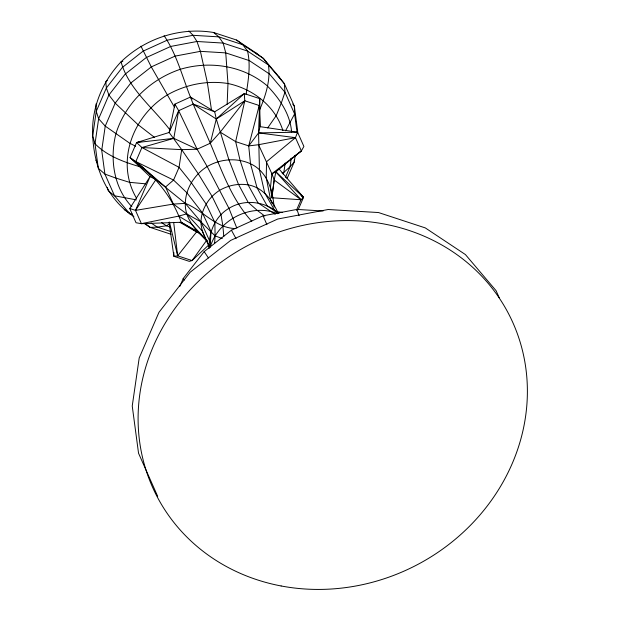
<?xml version="1.0" encoding="UTF-8"?>
<svg xmlns="http://www.w3.org/2000/svg" width="620" height="620" viewBox="0 0 620 620"><rect width="100%" height="100%" fill="white"/><g stroke="black" fill="none" stroke-linecap="round" stroke-linejoin="round"><path stroke-width="0.93" d="M278.295 213.195L275.048 211.11L264.724 192.913L259.408 169.686L258.579 132.905L259.749 98.657L244.296 93.589L214.698 111.778L193.161 104.09L178.661 110.678L169.144 132.486L136.594 142.554L130.068 157.612L150.032 176.646L155.946 179.56L185.287 203.383L200.973 221.89L215.101 235.871L222.278 238.56M174.84 105.997L174.91 104.114L190.449 97.046L214.698 111.778L216.295 119.032L228.873 159.666L238.46 184.295L248.093 202.267L257.161 210.312L264.802 216.085M227.153 104.323L227.974 83.514L225.742 52.878L223.169 43.075L218.829 36.867L213.567 32.488C180.102 26.893 145.382 38.347 121.063 61.814C104.175 79.701 93.566 102.796 92.62 127.511C91.869 161.177 104.555 197.741 133.874 216.574M209.134 248.558C208.553 232.794 214.884 216.597 228.951 208.335C244.644 198.601 265.275 201.353 278.954 213.388M214.582 243.544L215.101 235.871L214.869 222.456L206.088 203.972L191.224 182.543L179.064 167.346L141.918 147.529L136.594 142.554L141.236 141.523M200.779 234.221L181.21 222.278C172.724 197.958 156.008 177.328 135.834 161.588L141.918 147.529L181.707 149.653L197.129 149.226L210.265 143.251L220.232 132.138L235.647 141.624L248.713 145.909L258.54 144.716L271.885 173.763L270.49 187.317L271.513 194.959M271.893 197.819L274.203 180.009L275.861 171.856L276.931 170.469M271.847 196.819L274.203 180.009L271.885 173.763L301.367 150.947L303.893 146.444L297.577 132.207L260.005 126.65L259.207 105.501L244.784 100.773L216.295 119.032L210.265 143.251C221.673 170.353 231.547 199.291 251.751 221.325M285.2 163.006L283.844 172.399L283.108 174.104M291.237 158.418L290.028 166.78L285.448 177.367M297.352 132.602L297.615 130.75L294.337 106.183L284.379 83.739L279.07 76.888L263.361 58.389L256.262 53.126L236.561 40.036L213.567 32.488M295.221 155.395L294.275 161.913L287.006 178.707M236.825 228.106L228.951 208.335L207.181 166.54L197.129 149.226L178.661 110.678L174.91 104.114L169.144 132.486L181.707 149.653L179.064 167.346L173.554 180.079L165.548 186.984L173.383 204.073L186.69 213.885L200.973 221.89L209.622 240.854L209.87 242.707M178.661 110.678L173.786 138.353L141.918 147.529M192.588 98.952L190.449 97.046L193.161 104.09L216.295 119.032L244.296 93.589L244.784 100.773L235.647 141.624L240.072 160.34L248.093 184.876L257.982 202.864L275.272 214.342M246.101 94.535C248.294 80.298 250.852 65.309 247.535 51.065L242.808 44.733L236.561 40.036M275.048 211.11L267.173 205.879L257.052 187.814L250.488 163.758L248.713 145.909L259.207 105.501M272.428 203.949L270.591 199.826L266.236 177.723L266.546 161.727L295.469 137.663L297.577 132.207L258.579 132.905L248.713 145.909M209.676 247.504L202.182 230.927L186.69 213.885L178.731 216.109L141.391 223.673L135.501 210.389L150.032 176.646L129.72 208.514L136.036 222.751L141.391 223.673L181.21 222.278L199.253 232.508M179.792 286.448L183.202 278.558L204.181 251.604L231.423 230.198L263.074 215.814L296.972 209.421L323.082 210.994M296.469 210.288L301.033 199.749L303.544 197.346L279.155 169.113M298.173 209.746L303.544 197.346L275.861 171.856L271.885 173.763M259.447 110.29C265.43 96.216 270.793 80.344 268.413 64.937L263.361 58.389L242.808 44.733L218.829 36.867L193.045 35.309L167.214 40.184L143.104 51.142L122.349 67.448L106.369 87.986L96.255 111.36L92.69 135.974L95.007 143.763L98.293 168.33L104.904 174.081L115.576 177.987L129.464 182.319L145.824 183.846M285.549 130.828L294.608 113.948L294.337 106.183L292.694 104.02M129.72 208.514L135.501 210.389L155.946 179.56L130.068 157.612L135.834 161.588L165.548 186.984M267.67 127.929L276.257 115.591L281.449 102.587L284.967 92.225L284.379 83.739L268.413 64.937L247.535 51.065L223.169 43.075L196.974 41.493L170.733 46.438L146.235 57.575L125.147 74.144L108.911 95.015L98.634 118.761L95.007 143.763C107.128 156.132 124.457 162.293 140.81 166.989M206.793 240.134L192.084 260.563L189.317 261.369L173.864 256.293L169.082 222.177M220.232 132.138L244.784 100.773M173.817 252.456L173.864 256.293L177.661 255.835L196.555 231.919L198.299 232.492M208.963 244.745L192.084 260.563L177.661 255.835L169.462 222.131M259.749 98.657L260.005 126.65L258.579 132.905L295.469 137.663L301.367 150.947L275.861 171.856L301.033 199.749L271.723 197.749M290.71 159.092L292.229 157.922M294.515 156.178L301.367 150.947M169.679 223.797L166.377 225.796L157.294 227.121L150.187 227.408L143.972 223.285M107.283 80.592L105.741 81.507L106.369 87.986L108.911 95.015L115.181 103.137L137.842 124.488L154.458 137.369M282.03 172.965L283.844 172.399L290.028 166.78L294.275 161.913L294.198 160.154M122.807 61.357L121.063 61.814C128.534 89.311 153.535 108.004 170.035 130.053M258.54 144.716L295.469 137.663M135.501 210.389L173.383 204.073L185.287 203.383C203.004 210.296 215.202 227.889 235.368 228.571M136.594 142.554L173.786 138.353L197.129 149.226M132.595 214.218L129.991 213.993L114.545 195.796L108.252 190.774L107.237 187.364M276.745 211.707L282.495 212.365M136.4 199.88L114.545 195.796L104.904 174.081L101.727 150.311L105.237 126.116L115.181 103.137L130.89 82.941L151.296 66.913L175.003 56.133L200.392 51.344L225.742 52.878L249.325 60.613L269.522 74.036L284.967 92.225L294.608 113.948L297.019 132.006M277.729 213.714C251.077 202.756 218.131 219.813 210.188 247.217L210.994 231.415L202.306 212.699L186.829 192.696L173.554 180.079L135.834 161.588M170.043 226.998L166.377 225.796L161.673 222.673M170.872 231.57L157.294 227.121L151.094 222.999M171.05 234.259L150.187 227.408L145.816 224.014M301.824 196.501L303.544 197.346L300.661 194.796M135.679 146.25L129.727 143.22L105.237 126.116L98.634 118.761L96.255 111.36L96.038 103.912M179.893 222.34L196.555 231.919M178.731 216.109L190.945 223.479L207.607 241.25M124.217 209.576L129.836 213.311M274.203 180.009L301.033 199.749M188.844 31L193.045 35.309L196.974 41.493L200.392 51.344L207.305 82.266L211.498 110.019M207.065 241.234C196.532 230.911 184.838 219.317 185.287 203.383C185.721 188.279 194.533 174.514 207.181 166.54C220.232 158.922 236.615 157.433 250.488 163.758C267.243 171.43 272.746 190.185 274.087 207.134M256.262 53.126L257.463 54.544M131.882 206.739C113.592 187.666 109.647 158.759 115.886 133.804C125.31 103.308 150.118 79.469 180.149 69.339C209.792 60.45 243.335 65.549 267.228 85.823C279.465 98.464 290.307 114.072 291.601 132.114M183.202 278.558L184.396 280.046M164.075 35.666C176.855 54.413 182.389 76.981 190.735 97.836M181.707 149.653L198.167 173.623L212.056 196.3L220.999 214.582L222.851 225.912L223.812 236.375M204.181 251.604L208.421 257.951M174.522 107.291L151.296 66.913L140.957 46.182M278.217 213.195C272.273 200.33 263.043 187.372 248.093 184.876C238.32 183.326 228.377 185.318 219.806 190.208C208.932 197.059 201.353 208.901 200.973 221.89C200.927 231.113 205.972 238.901 209.436 247.117M231.423 230.198L236.042 238.669M499.209 297.724L496.078 290.679L465.411 254.564L425.305 227.912L378.487 212.544L328.151 209.513L277.729 219.023L230.656 240.421L190.146 272.25L158.952 312.341L139.198 357.965L132.238 406.015L138.539 453.212L157.681 496.341M279.07 76.888L279.853 78.655M282.929 130.642C275.21 106.012 252.774 88.691 227.974 83.514C207.01 80.189 185.667 84.467 167.284 94.953C132.827 115.948 115.072 161.905 136.532 198.261M95.914 160.146L97.092 162.797M193.161 104.09L210.265 143.251M263.074 215.814L266.902 224.642M296.972 209.421L299.065 215.713M173.685 222.34L177.661 255.835M297.615 130.75L297.678 133.362M281.139 585.97A198.106 180.699 -27 0 0 521.079 345.301A198.106 180.699 -27 0 0 196.005 283.743A198.106 180.699 -27 0 0 281.139 585.97"/></g></svg>
